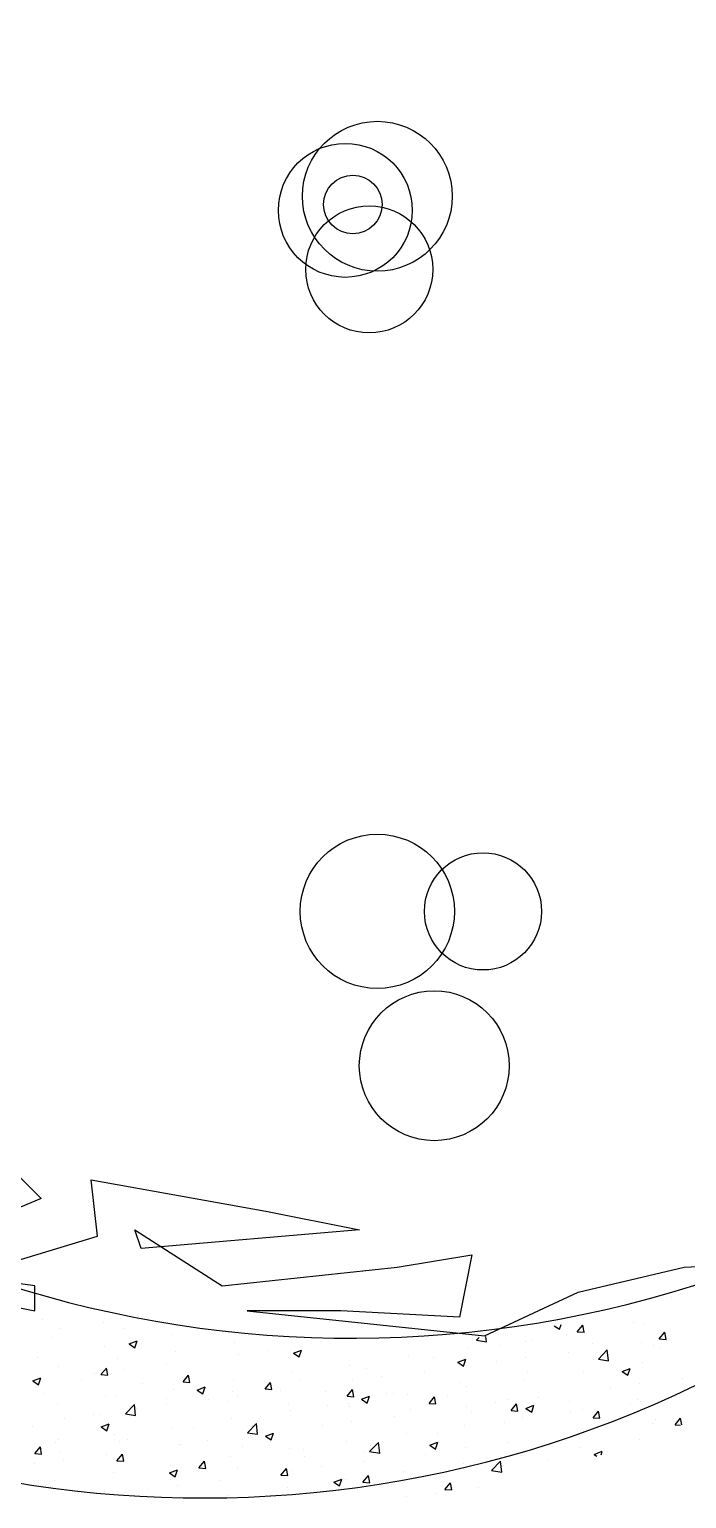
# Model space of a CAD drawing. Extents: x 652 to 897, y 187 to 370.
# Drawn here: x 850.97 to 851.243, y 226.164 to 226.774 of the extents above; entities that cross this region are included whole.
import ezdxf

# ---------------------------------------------------------------- set-up
doc = ezdxf.new("R2010")
doc.units = 0
doc.layers.get('0').update_dxf_attribs({"linetype": 'CONTINUOUS'})
doc.layers.add('40', color=3, linetype='CONTINUOUS')
doc.layers.add('ROAD', color=1, linetype='CONTINUOUS')

# ---------------------------------------------------------------- blocks, each defined once
blk = doc.blocks.new('WH34')
at = {"layer": '40', "color": 3}
for p, q in [((73.48, -221.36), (73.48, -221.36)), ((-63.88, -226.29), (-63.88, -226.29)), ((-50.54, -226.85), (-50.54, -226.85)), ((47.93, -227.55), (49.07, -228.32)), ((49.07, -228.32), (49.42, -227.26)), ((52.95, -228.85), (54.16, -227.41)), ((54.44, -228.98), (54.15, -227.42)), ((65.17, -226.95), (65.17, -226.95)), ((67.44, -227.37), (67.44, -227.37)), ((-61.79, -230.18), (-61.79, -230.18)), ((-60.13, -228.19), (-60.13, -228.19)), ((-46, -228.1), (-46, -228.1)), ((-45.04, -231.54), (-43.29, -230.87)), ((-43.79, -232.38), (-43.29, -230.87)), ((-35.86, -229.56), (-35.86, -229.56)), ((30.9, -230.72), (31.48, -230.12)), ((30.9, -230.72), (33.12, -231.07)), ((33.12, -231.07), (32.99, -229.93)), ((41.62, -231), (41.62, -231)), ((42.88, -230.8), (42.88, -230.8)), ((50.59, -229.46), (50.59, -229.46)), ((52.95, -228.85), (54.44, -228.98)), ((54.61, -229.13), (54.61, -229.13)), ((70.88, -230.42), (72.09, -228.98)), ((70.88, -230.42), (72.38, -230.55)), ((72.37, -230.55), (72.09, -228.98)), ((73.17, -230.4), (73.17, -230.4)), ((-50.44, -232.06), (-50.44, -232.06)), ((-45.04, -231.54), (-43.79, -232.38)), ((-34.97, -233.15), (-34.97, -233.15)), ((-21.99, -231.28), (-21.99, -231.28)), ((-21.06, -233.81), (-21.06, -233.81)), ((-14.8, -232.99), (-14.8, -232.99)), ((-9.11, -233.54), (-7.36, -232.87)), ((-9.11, -233.54), (-7.86, -234.38)), ((-7.87, -234.38), (-7.36, -232.87)), ((16.16, -234.36), (16.16, -234.36)), ((28.99, -232.6), (28.99, -232.6)), ((36.01, -231.96), (36.01, -231.96)), ((51.12, -233.3), (51.12, -233.3)), ((56.23, -231.36), (56.23, -231.36)), ((57.58, -234.86), (59.53, -232.83)), ((59.8, -235.21), (59.53, -232.83)), ((66.91, -231.22), (66.91, -231.22)), ((69.57, -231.93), (69.57, -231.93)), ((71.16, -232.44), (71.16, -232.44)), ((-65.02, -234.56), (-65.02, -234.56)), ((-60.43, -236.51), (-60.43, -236.51)), ((-51.17, -238.24), (-49.97, -236.8)), ((-49.68, -238.37), (-49.97, -236.81)), ((-47.6, -234.75), (-47.6, -234.75)), ((-46.32, -237.13), (-46.32, -237.13)), ((-36.85, -235.89), (-36.85, -235.89)), ((3.17, -236.24), (3.17, -236.24)), ((6.85, -236.96), (6.85, -236.96)), ((19.6, -237.45), (19.6, -237.45)), ((21.43, -234.46), (21.43, -234.46)), ((26.82, -235.54), (28.57, -234.87)), ((26.82, -235.54), (28.06, -236.38)), ((28.06, -236.39), (28.57, -234.88)), ((35.39, -235.37), (35.39, -235.37)), ((41.65, -234.55), (41.65, -234.55)), ((42, -237.45), (42, -237.45)), ((54.3, -237.45), (54.3, -237.45)), ((56.58, -234.95), (56.58, -234.95)), ((57.58, -234.86), (59.8, -235.2)), ((62.75, -237.55), (64.5, -236.87)), ((62.75, -237.55), (63.99, -238.39)), ((63.99, -238.39), (64.5, -236.88)), ((67.14, -235.69), (67.14, -235.69)), ((-66.04, -239.6), (-64.29, -238.93)), ((-66.04, -239.6), (-64.8, -240.44)), ((-64.8, -240.44), (-64.29, -238.93)), ((-55.41, -239.63), (-55.41, -239.63)), ((-52.58, -237.96), (-52.58, -237.96)), ((-51.17, -238.24), (-49.68, -238.37)), ((-42.06, -240.19), (-42.06, -240.19)), ((-33.24, -239.81), (-32.03, -238.37)), ((-33.24, -239.81), (-31.74, -239.94)), ((-31.75, -239.94), (-32.03, -238.38)), ((-28.72, -240.75), (-28.72, -240.75)), ((-22.29, -239.6), (-22.29, -239.6)), ((-15.31, -241.38), (-14.1, -239.94)), ((-13.81, -241.51), (-14.1, -239.94)), ((-9.45, -237.84), (-9.45, -237.84)), ((-7.73, -239.47), (-7.73, -239.47)), ((3.88, -239.52), (3.88, -239.52)), ((10.14, -238.7), (10.14, -238.7)), ((27.42, -239.95), (27.42, -239.95)), ((41.32, -239.32), (41.32, -239.32)), ((66.59, -240.26), (66.59, -240.26)), ((76.06, -239.01), (76.06, -239.01)), ((-63.48, -242.42), (-63.48, -242.42)), ((-50.14, -242.98), (-50.14, -242.98)), ((-47.9, -243.07), (-47.9, -243.07)), ((-36.79, -243.55), (-36.79, -243.55)), ((-35.28, -241.47), (-35.28, -241.47)), ((-30.11, -241.61), (-28.36, -240.93)), ((-30.11, -241.61), (-28.87, -242.44)), ((-28.87, -242.45), (-28.36, -240.94)), ((-27.64, -243.67), (-27.64, -243.67)), ((-22.31, -241.97), (-22.31, -241.97)), ((-21.38, -242.85), (-21.38, -242.85)), ((-15.37, -241.32), (-15.37, -241.32)), ((-15.31, -241.38), (-13.81, -241.51)), ((-11.91, -241.6), (-11.91, -241.6)), ((-2.02, -241.88), (-2.02, -241.88)), ((2.62, -242.95), (3.83, -241.51)), ((2.62, -242.95), (4.12, -243.08)), ((4.12, -243.08), (3.83, -241.51)), ((5.81, -243.61), (7.57, -242.94)), ((5.81, -243.61), (7.06, -244.45)), ((7.06, -244.45), (7.56, -242.94)), ((11.32, -242.45), (11.32, -242.45)), ((12.84, -242.45), (12.84, -242.45)), ((15.85, -242.69), (15.85, -242.69)), ((20.56, -244.52), (21.76, -243.08)), ((22.05, -244.65), (21.76, -243.08)), ((24.67, -243.01), (24.67, -243.01)), ((28.69, -240.93), (28.69, -240.93)), ((38.01, -243.57), (38.01, -243.57)), ((44.54, -243.16), (44.54, -243.16)), ((60.33, -241.08), (60.33, -241.08)), ((66.13, -243.69), (66.13, -243.69)), ((66.83, -244.01), (66.83, -244.01)), ((-60.74, -244.83), (-60.74, -244.83)), ((-52.9, -247), (-52.9, -247)), ((-51.47, -246.97), (-51.47, -246.97)), ((-45.83, -246.8), (-43.88, -244.77)), ((-45.83, -246.8), (-43.6, -247.14)), ((-43.61, -247.15), (-43.88, -244.77)), ((-43.43, -245.75), (-43.43, -245.75)), ((-36.89, -244.47), (-36.89, -244.47)), ((-23.44, -244.11), (-23.44, -244.11)), ((-10.1, -244.68), (-10.1, -244.68)), ((-9.76, -246.16), (-9.76, -246.16)), ((-1.74, -244.96), (-1.74, -244.96)), ((2.87, -244.56), (2.87, -244.56)), ((3.25, -245.24), (3.25, -245.24)), ((16.59, -245.8), (16.59, -245.8)), ((20.56, -244.52), (22.05, -244.65)), ((28.82, -245.23), (28.82, -245.23)), ((29.94, -246.37), (29.94, -246.37)), ((35.07, -244.41), (35.07, -244.41)), ((38.49, -246.08), (39.69, -244.65)), ((38.49, -246.08), (39.98, -246.22)), ((39.98, -246.22), (39.69, -244.65)), ((41.74, -245.61), (43.49, -244.94)), ((41.74, -245.61), (42.99, -246.45)), ((42.99, -246.45), (43.49, -244.94)), ((43.28, -246.93), (43.28, -246.93)), ((51.36, -244.14), (51.36, -244.14)), ((51.55, -246.2), (51.55, -246.2)), ((54, -245.77), (54, -245.77)), ((56.42, -247.65), (57.62, -246.22)), ((57.91, -247.79), (57.62, -246.22)), ((64.7, -244.7), (64.7, -244.7)), ((-66.05, -249.48), (-66.05, -249.48)), ((-59.15, -247.82), (-59.15, -247.82)), ((-51.12, -249.67), (-49.37, -249)), ((-51.12, -249.67), (-49.88, -250.51)), ((-49.88, -250.51), (-49.37, -249)), ((-35.58, -249.8), (-35.58, -249.8)), ((-30.9, -249.96), (-30.9, -249.96)), ((-22.59, -247.92), (-22.59, -247.92)), ((-19.15, -250.94), (-17.2, -248.91)), ((-16.92, -251.28), (-17.2, -248.91)), ((-16.32, -247.46), (-16.32, -247.46)), ((-2.7, -249.38), (-2.7, -249.38)), ((3.56, -248.56), (3.56, -248.56)), ((13.03, -247.31), (13.03, -247.31)), ((28.39, -249.25), (28.39, -249.25)), ((36.97, -248.7), (36.97, -248.7)), ((41.01, -247.65), (41.01, -247.65)), ((56.42, -247.65), (57.91, -247.78)), ((56.63, -247.5), (56.63, -247.5)), ((60.01, -250.12), (60.01, -250.12)), ((69.48, -248.87), (69.48, -248.87)), ((69.97, -248.06), (69.97, -248.06)), ((74.35, -249.22), (75.56, -247.79)), ((74.35, -249.22), (75.52, -249.32)), ((75.81, -249.2), (75.55, -247.79)), ((-61.04, -253.16), (-61.04, -253.16)), ((-60.38, -252.33), (-60.38, -252.33)), ((-48.21, -251.4), (-48.21, -251.4)), ((-47.03, -252.9), (-47.03, -252.9)), ((-45.48, -252.46), (-45.48, -252.46)), ((-34.22, -253.53), (-34.22, -253.53)), ((-33.69, -253.46), (-33.69, -253.46)), ((-27.96, -252.71), (-27.96, -252.71)), ((-19.15, -250.94), (-16.92, -251.28)), ((-18.49, -251.46), (-18.49, -251.46)), ((-15.19, -251.67), (-13.44, -251)), ((-15.19, -251.67), (-13.95, -252.51)), ((-13.95, -252.51), (-13.44, -251)), ((2.57, -252.88), (2.57, -252.88)), ((7.53, -255.07), (9.48, -253.04)), ((9.76, -255.42), (9.48, -253.05)), ((15.55, -251.01), (15.55, -251.01)), ((20.74, -253.67), (22.49, -253)), ((20.74, -253.67), (21.98, -254.51)), ((21.98, -254.51), (22.49, -253)), ((22.39, -251.2), (22.39, -251.2)), ((37.97, -253.02), (37.97, -253.02)), ((53.75, -250.94), (53.75, -250.94)), ((66.53, -252.33), (66.53, -252.33)), ((-65.63, -255.48), (-64.43, -254.04)), ((-65.63, -255.48), (-64.14, -255.61)), ((-64.14, -255.61), (-64.43, -254.04)), ((-60.06, -254.97), (-60.06, -254.97)), ((-59.47, -256.86), (-59.47, -256.86)), ((-50, -255.61), (-50, -255.61)), ((-47.7, -257.05), (-46.5, -255.61)), ((-46.21, -257.18), (-46.5, -255.61)), ((-22.9, -256.24), (-22.9, -256.24)), ((-20.34, -254.03), (-20.34, -254.03)), ((-10.06, -254.48), (-10.06, -254.48)), ((-7, -254.59), (-7, -254.59)), ((-6.77, -256.21), (-6.77, -256.21)), ((6.35, -255.15), (6.35, -255.15)), ((7.53, -255.07), (9.76, -255.42)), ((7.81, -253.7), (7.81, -253.7)), ((19.69, -255.72), (19.69, -255.72)), ((22.24, -255.09), (22.24, -255.09)), ((28.5, -254.27), (28.5, -254.27)), ((33.04, -256.28), (33.04, -256.28)), ((40.71, -255.97), (40.71, -255.97)), ((46.38, -256.84), (46.38, -256.84)), ((53.69, -254.1), (53.69, -254.1)), ((56.67, -255.68), (58.42, -255)), ((56.67, -255.68), (57.24, -256.06)), ((58.16, -255.76), (58.42, -255.01)), ((-65.73, -257.68), (-65.73, -257.68)), ((-48.51, -259.72), (-48.51, -259.72)), ((-47.7, -257.05), (-46.21, -257.18)), ((-36.2, -259.73), (-34.45, -259.06)), ((-36.2, -259.73), (-34.95, -260.57)), ((-35.88, -258.12), (-35.88, -258.12)), ((-34.95, -260.58), (-34.45, -259.06)), ((-29.77, -258.61), (-28.56, -257.18)), ((-29.77, -258.61), (-28.28, -258.75)), ((-28.28, -258.75), (-28.57, -257.18)), ((-21.35, -258.71), (-21.35, -258.71)), ((-11.84, -260.18), (-10.63, -258.75)), ((-10.35, -260.32), (-10.63, -258.75)), ((-9.28, -259.24), (-9.28, -259.24)), ((-3.02, -258.42), (-3.02, -258.42)), ((6.45, -257.17), (6.45, -257.17)), ((15.25, -259.33), (15.25, -259.33)), ((28.08, -257.57), (28.08, -257.57)), ((34.21, -259.21), (36.16, -257.18)), ((34.21, -259.21), (36.44, -259.56)), ((36.44, -259.56), (36.16, -257.18)), ((-61.35, -261.48), (-61.35, -261.48)), ((-35.93, -261.21), (-35.93, -261.21)), ((-34.53, -262.57), (-34.53, -262.57)), ((-25.07, -261.32), (-25.07, -261.32)), ((-11.84, -260.18), (-10.34, -260.31)), ((-10.37, -262.81), (-10.37, -262.81)), ((-0.27, -261.74), (1.48, -261.06)), ((-0.27, -261.74), (0.98, -262.58)), ((0.97, -262.58), (1.48, -261.07)), ((2.26, -261.2), (2.26, -261.2)), ((6.09, -261.75), (7.3, -260.32)), ((6.09, -261.75), (7.59, -261.88)), ((7.59, -261.89), (7.3, -260.32)), ((24.02, -263.32), (25.23, -261.88)), ((25.52, -263.45), (25.23, -261.89)), ((31.39, -262.88), (31.39, -262.88)), ((-50.51, -263.72), (-50.51, -263.72)), ((-40.79, -263.39), (-40.79, -263.39)), ((-23.2, -264.57), (-23.2, -264.57)), ((15.66, -264.95), (15.66, -264.95)), ((21.92, -264.13), (21.92, -264.13)), ((24.02, -263.32), (25.52, -263.45))]:
    blk.add_line(p, q, dxfattribs=at)
for points in [[(-79.26, -221.58), (-65.61, -224.31), (-65.61, -218.85), (-75.17, -217.49)], [(-72.44, -191.57), (-64.25, -199.76), (-80.63, -206.58)], [(-69.71, -213.4), (-51.96, -207.94), (-53.33, -195.66), (-15.1, -202.48), (5.37, -206.58), (-42.41, -210.67), (-43.77, -206.58), (-24.66, -218.85), (13.56, -214.76), (29.94, -212.03), (27.21, -225.67), (1.28, -224.31), (-19.2, -224.31), (32.67, -229.77), (53.15, -220.22), (76.35, -214.76), (105.02, -213.4)]]:
    blk.add_lwpolyline(points, dxfattribs=at)
for centre, radius in [((9.25, 19.31), 16.38), ((2.25, 16.23), 14.64), ((3.91, 17.53), 6.4), ((7.47, 3.32), 13.88), ((9.25, -136.99), 16.86), ((32.35, -136.99), 12.81), ((21.69, -170.73), 16.38)]:
    blk.add_circle(centre, radius, dxfattribs=at)
for centre, radius, start, end in [((3.62, 18.35), 248.62, 147.5437, 215.7516), ((-28.96, -16.89), 248.31, 153.0525, 227.8925), ((-22.12, -12.48), 256.18, 227.4192, 337.2791), ((2.14, 11.64), 243.54, 214.674, 323.2562)]:
    blk.add_arc(centre, radius, start, end, dxfattribs=at)

msp = doc.modelspace()

# ---------------------------------------------------------------- hatches: boundary and pattern name
h = msp.add_hatch()
h.set_pattern_fill('AR-SAND,_O', color=3, scale=0.015)
h.set_pattern_definition([(37.5, (621.5108, 27.919), (-0.0240005, 0.7341199), [0, -0.57912, 0, -0.6477, 0, -0.619125]), (7.5, (621.5108, 27.919), (0.674285, 1.0752377), [0, -0.31242, 0, -0.52197, 0, -0.200025]), (327.5, (621.04217, 27.919), (1.1864886, 0.0021558), [0, -0.1905, 0, -0.6858, 0, -0.89535]), (317.5, (621.0422, 27.919), (1.1453347, 0.334394), [0, -0.09525, 0, -0.44958, 0, -0.51435])])
h.paths.add_polyline_path([(841.74247, 220.79224), (844.24247, 220.79224), (844.24247, 219.29224), (841.74247, 219.29224)], flags=17)
edge = h.paths.add_edge_path()
edge.add_line((829.12775, 206.58747), (856.57996, 206.66963))
edge.add_arc((856.57397, 208.66963), 2, 270.17148, 416.7596)
edge.add_arc((874.78416, 236.45493), 31.22099, 197.129267, 236.759601, ccw=False)
edge.add_arc((843.03676, 226.6704), 2, 17.12927, 162.50637)
edge.add_arc((811.35223, 236.65663), 31.22099, 302.336358, 342.506365, ccw=False)
edge.add_arc((829.12176, 208.58746), 2, 122.33636, 270.17148)
edge = h.paths.add_edge_path()
edge.add_spline(control_points=[(842.99247, 221.80548), (842.44982, 221.8474), (840.847, 221.9712), (840.29884, 218.87084), (842.80096, 216.01731), (843.91483, 209.55908), (837.06491, 205.72445), (831.38431, 208.03653), (831.11188, 212.5691), (832.79424, 213.98378), (833.51693, 214.54358)], knot_values=[0, 0, 0, 0, 1.492724, 4.408963, 6.477104, 13.071181, 20.515409, 25.146135, 28.936947, 31.578152, 31.578152, 31.578152, 31.578152], degree=3, periodic=0)
edge.add_arc((836.00625, 212.35601), 3.31394, -104.58332, 138.69162, ccw=False)
edge.add_spline(control_points=[(835.17184, 209.14884), (835.2786, 209.11959), (835.38981, 209.09425), (835.80523, 209.0191), (836.12529, 208.99618), (837.0178, 209.02876), (837.60717, 209.15652), (838.46279, 209.50135), (838.76147, 209.65744), (839.30482, 210.01223), (839.54793, 210.20989), (839.96441, 210.63102), (840.13825, 210.85432), (840.40851, 211.30422), (840.50748, 211.53177), (840.68409, 212.14768), (840.73471, 212.56499), (840.71134, 213.45576), (840.637, 213.92692), (840.44556, 214.59444), (840.37268, 214.80304), (840.20657, 215.20499), (840.11261, 215.3995), (839.91236, 215.75985), (839.81557, 215.90927), (839.58158, 216.2477), (839.48738, 216.38232), (839.30365, 216.6606), (839.21484, 216.80046), (839.03555, 217.11092), (838.94439, 217.28218), (838.77119, 217.66139), (838.68903, 217.87075), (838.5444, 218.34119), (838.48666, 218.59769), (838.37371, 219.35165), (838.36821, 219.83884), (838.44973, 220.57544), (838.49319, 220.82393), (838.61938, 221.32134), (838.7004, 221.5674), (838.89114, 222.00863), (838.98974, 222.20126), (839.22897, 222.5824), (839.36809, 222.76919), (839.70054, 223.1308), (839.89023, 223.30262), (840.2365, 223.5415), (840.3554, 223.61274), (840.62421, 223.75276), (840.77791, 223.81848), (841.10198, 223.93199), (841.26982, 223.97524), (841.67725, 224.05632), (841.90117, 224.07693), (842.31172, 224.09443), (842.49455, 224.09004), (842.77844, 224.07737), (842.89019, 224.06996), (842.99247, 224.06234)], knot_values=[0.165506, 0.165506, 0.165506, 0.165506, 0.668423, 0.668423, 1.991582, 1.991582, 4.329378, 4.329378, 5.674595, 5.674595, 7.019812, 7.019812, 8.365029, 8.365029, 9.710246, 9.710246, 11.571568, 11.571568, 13.432889, 13.432889, 14.300617, 14.300617, 15.168346, 15.168346, 16.036074, 16.036074, 16.477211, 16.477211, 16.842477, 16.842477, 17.207743, 17.207743, 17.573009, 17.573009, 17.982694, 17.982694, 18.772221, 18.772221, 19.166984, 19.166984, 19.561747, 19.561747, 19.860292, 19.860292, 20.158838, 20.158838, 20.457383, 20.457383, 20.606655, 20.606655, 20.788226, 20.788226, 21.005446, 21.005446, 21.346043, 21.346043, 21.68664, 21.68664, 21.933876, 21.933876, 21.933876, 21.933876], degree=3, periodic=0)
edge.add_spline(control_points=[(842.99247, 224.06234), (843.09476, 224.06996), (843.20651, 224.07737), (843.4904, 224.09004), (843.67323, 224.09443), (844.08378, 224.07693), (844.3077, 224.05632), (844.71513, 223.97524), (844.88297, 223.93199), (845.20704, 223.81848), (845.36074, 223.75276), (845.62954, 223.61274), (845.74845, 223.5415), (846.09472, 223.30262), (846.28441, 223.1308), (846.61686, 222.76919), (846.75598, 222.5824), (846.99521, 222.20126), (847.09381, 222.00863), (847.28455, 221.5674), (847.36557, 221.32134), (847.49176, 220.82393), (847.53521, 220.57544), (847.61674, 219.83884), (847.61124, 219.35165), (847.49829, 218.59769), (847.44055, 218.34119), (847.29592, 217.87075), (847.21376, 217.66139), (847.04056, 217.28218), (846.9494, 217.11092), (846.77011, 216.80046), (846.6813, 216.6606), (846.49757, 216.38232), (846.40337, 216.2477), (846.16938, 215.90927), (846.07259, 215.75985), (845.87234, 215.3995), (845.77837, 215.20499), (845.61226, 214.80304), (845.53939, 214.59444), (845.34795, 213.92692), (845.27361, 213.45576), (845.25024, 212.56499), (845.30086, 212.14768), (845.47747, 211.53177), (845.57644, 211.30422), (845.8467, 210.85432), (846.02054, 210.63102), (846.43702, 210.20989), (846.68013, 210.01223), (847.22348, 209.65744), (847.52216, 209.50135), (848.37778, 209.15652), (848.96715, 209.02876), (849.85966, 208.99618), (850.17972, 209.0191), (850.59513, 209.09425), (850.70635, 209.11959), (850.81311, 209.14884)], knot_values=[0.165506, 0.165506, 0.165506, 0.165506, 0.412742, 0.412742, 0.753339, 0.753339, 1.093936, 1.093936, 1.311156, 1.311156, 1.492727, 1.492727, 1.642, 1.642, 1.940545, 1.940545, 2.23909, 2.23909, 2.537635, 2.537635, 2.932398, 2.932398, 3.327161, 3.327161, 4.116688, 4.116688, 4.526373, 4.526373, 4.891639, 4.891639, 5.256905, 5.256905, 5.622171, 5.622171, 6.063309, 6.063309, 6.931037, 6.931037, 7.798765, 7.798765, 8.666493, 8.666493, 10.527815, 10.527815, 12.389136, 12.389136, 13.734353, 13.734353, 15.07957, 15.07957, 16.424787, 16.424787, 17.770004, 17.770004, 20.1078, 20.1078, 21.430959, 21.430959, 21.933876, 21.933876, 21.933876, 21.933876], degree=3, periodic=0)
edge.add_arc((849.9787, 212.35601), 3.31394, 41.8681, 284.58332, ccw=False)
edge.add_spline(control_points=[(852.44653, 214.5678), (853.17191, 213.99663), (854.87609, 212.58103), (854.59977, 208.03654), (848.92046, 205.72444), (842.07, 209.55908), (843.184, 216.01731), (845.68611, 218.87084), (845.13795, 221.9712), (843.53513, 221.8474), (842.99247, 221.80548)], knot_values=[0, 0, 0, 0, 2.670396, 6.461208, 11.091935, 18.536162, 25.130239, 27.19838, 30.114619, 31.607343, 31.607343, 31.607343, 31.607343], degree=3, periodic=0)

# ---------------------------------------------------------------- linework, layer by layer
at = {"layer": 'ROAD'}
for radius, start, end in [(26.72099, 180.911279, 255.451977), (31.22099, 197.129267, 236.759601)]:
    msp.add_arc((874.78416, 236.45493), radius, start, end, dxfattribs=at)

# ---------------------------------------------------------------- block references
at = {"color": 82, "xscale": 0.001900799721397561, "yscale": 0.001900800016443327, "zscale": 0.0019008}
msp.add_blockref('WH34', (851.09719, 226.66841), dxfattribs=at)

doc.saveas('drawing.dxf')
